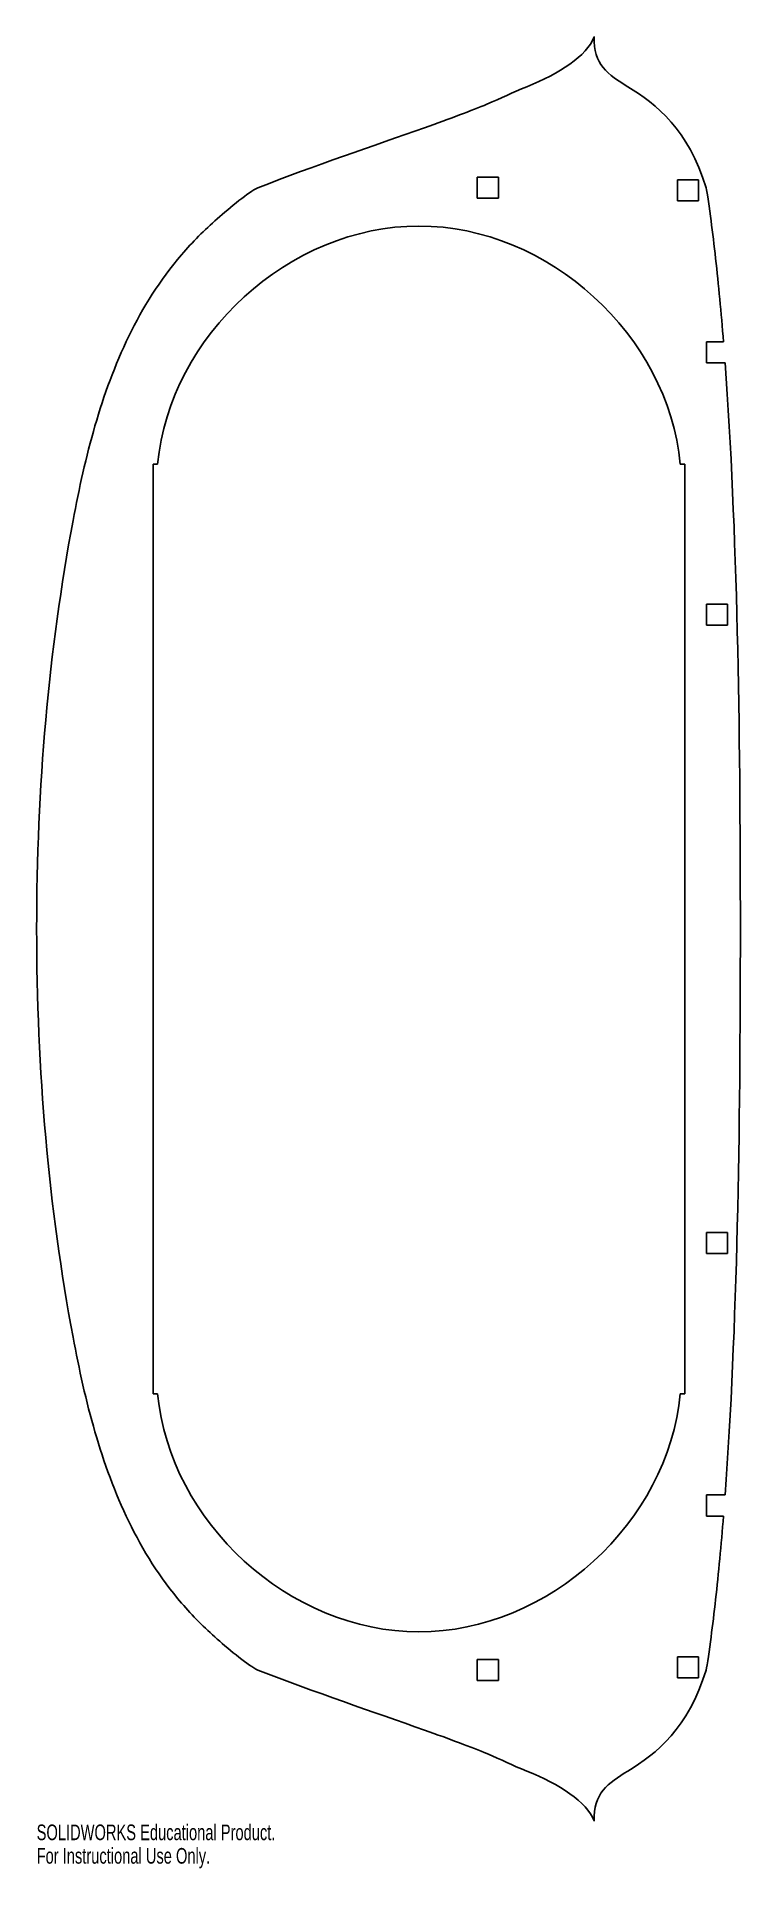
# Model space of a CAD drawing. Header units: millimetres. Extents: x -239 to -22, y -290 to 275.
import ezdxf

# ---------------------------------------------------------------- set-up
doc = ezdxf.new("R2010")
doc.units = ezdxf.units.MM
doc.styles.add('SLDTEXTSTYLE0', font='TXT', dxfattribs={"width": 0.7})

msp = doc.modelspace()

# ---------------------------------------------------------------- linework, layer by layer
at = {"color": 7, "linetype": 'Continuous', "lineweight": 25}
for p, q in [((-96.5, 232.05), (-103.01, 232.05)), ((-103.01, 225.55), (-103.01, 232.05)), ((-96.5, 232.05), (-96.5, 225.55)), ((-34.75, 231.25), (-41.25, 231.25)), ((-41.25, 224.75), (-41.25, 231.25)), ((-34.75, 231.25), (-34.75, 224.75)), ((-103.01, 225.55), (-96.5, 225.55)), ((-41.25, 224.75), (-34.75, 224.75)), ((-32.25, 174.75), (-32.25, 181.25)), ((-27.02, 181.25), (-32.25, 181.25)), ((-32.25, 174.75), (-26.53, 174.75)), ((-203, 143.5), (-203, -143.5)), ((-201.65, 143.5), (-203, 143.5)), ((-40.35, 143.5), (-39, 143.5)), ((-39, -143.5), (-39, 143.5)), ((-32.25, 93.75), (-32.25, 100.25)), ((-32.25, 100.25), (-25.75, 100.25)), ((-25.75, 100.25), (-25.75, 93.75)), ((-25.75, 93.75), (-32.25, 93.75)), ((-32.25, -93.75), (-32.25, -100.25)), ((-25.75, -93.75), (-32.25, -93.75)), ((-25.75, -100.25), (-25.75, -93.75)), ((-32.25, -100.25), (-25.75, -100.25)), ((-201.65, -143.5), (-203, -143.5)), ((-40.35, -143.5), (-39, -143.5)), ((-32.25, -174.75), (-32.25, -181.25)), ((-32.25, -174.75), (-26.53, -174.75)), ((-27.02, -181.25), (-32.25, -181.25)), ((-103.01, -225.55), (-103.01, -232.05)), ((-103.01, -225.55), (-96.5, -225.55)), ((-96.5, -232.05), (-96.5, -225.55)), ((-41.25, -224.75), (-41.25, -231.25)), ((-41.25, -224.75), (-34.75, -224.75)), ((-34.75, -231.25), (-34.75, -224.75)), ((-34.75, -231.25), (-41.25, -231.25)), ((-96.5, -232.05), (-103.01, -232.05))]:
    msp.add_line(p, q, dxfattribs=at)
for points in [[(-66.93, 275.37), (-69.3, 269.44), (-77.61, 264.07), (-87.73, 260)], [(-66.9, 275.35), (-67.38, 267.03), (-62.55, 263.63), (-56.55, 260)], [(-66.93, 275.37), (-66.91, 275.41), (-66.9, 275.44), (-66.89, 275.47)], [(-66.9, 275.35), (-66.9, 275.38), (-66.89, 275.42), (-66.89, 275.47)], [(-56.55, 260), (-47.73, 254.66), (-37.83, 246.7), (-32.39, 228.8)], [(-26.53, 174.75), (-22.78, 123.62), (-21.82, 63.08), (-21.82, 0)], [(-26.53, -174.75), (-22.78, -123.62), (-21.82, -63.08), (-21.82, 0)], [(-56.55, -260), (-47.73, -254.66), (-37.83, -246.7), (-32.39, -228.8)], [(-66.93, -275.37), (-69.3, -269.44), (-77.61, -264.07), (-87.73, -260)], [(-66.9, -275.35), (-67.38, -267.03), (-62.55, -263.63), (-56.55, -260)], [(-66.93, -275.37), (-66.91, -275.41), (-66.9, -275.44), (-66.89, -275.47)], [(-66.9, -275.35), (-66.9, -275.38), (-66.89, -275.42), (-66.89, -275.47)]]:
    msp.add_open_spline(points, degree=3, dxfattribs=at)
for points, knots in [([(-87.73, 260), (-92.35, 258.15), (-95.52, 256.54), (-104.54, 252.68), (-111.62, 250.08), (-134.69, 241.87), (-153.44, 235.56), (-170.74, 228.8)], [0, 0, 0, 0, 0.25, 0.25, 0.5, 0.5, 1, 1, 1, 1]), ([(-238.99, 0), (-238.99, 43.45), (-235.24, 86.27), (-224.02, 145.95), (-219.17, 165.19), (-206.23, 191.87), (-200.95, 200.33), (-190.89, 212.06), (-187.26, 215.74), (-179.29, 222.72), (-173.53, 227.51), (-170.74, 228.8)], [0, 0, 0, 0, 0.5, 0.5, 0.75, 0.75, 0.875, 0.875, 0.9375, 0.9375, 1, 1, 1, 1]), ([(-32.39, 228.8), (-32.07, 227.5), (-31.37, 222.33), (-30.38, 214.93), (-29.9, 211.05), (-28.54, 198.88), (-27.74, 190.23), (-27.02, 181.25)], [0, 0, 0, 0, 0.25, 0.25, 0.5, 0.5, 1, 1, 1, 1]), ([(-40.35, 143.5), (-44.04, 183.24), (-81.09, 217), (-160.91, 217), (-197.96, 183.24), (-201.65, 143.5)], [0, 0, 0, 0, 0.5, 0.5, 1, 1, 1, 1]), ([(-238.99, 0), (-238.99, -43.45), (-235.24, -86.27), (-224.02, -145.95), (-219.17, -165.19), (-206.23, -191.87), (-200.95, -200.33), (-190.89, -212.06), (-187.26, -215.74), (-179.29, -222.72), (-173.53, -227.51), (-170.74, -228.8)], [0, 0, 0, 0, 0.5, 0.5, 0.75, 0.75, 0.875, 0.875, 0.9375, 0.9375, 1, 1, 1, 1]), ([(-201.65, -143.5), (-197.96, -183.24), (-160.91, -217), (-81.09, -217), (-44.04, -183.24), (-40.35, -143.5)], [0, 0, 0, 0, 0.5, 0.5, 1, 1, 1, 1]), ([(-32.39, -228.8), (-32.07, -227.5), (-31.37, -222.33), (-30.38, -214.93), (-29.9, -211.05), (-28.54, -198.88), (-27.74, -190.23), (-27.02, -181.25)], [0, 0, 0, 0, 0.25, 0.25, 0.5, 0.5, 1, 1, 1, 1]), ([(-87.73, -260), (-92.35, -258.15), (-95.52, -256.54), (-104.54, -252.68), (-111.62, -250.08), (-134.69, -241.87), (-153.44, -235.56), (-170.74, -228.8)], [0, 0, 0, 0, 0.25, 0.25, 0.5, 0.5, 1, 1, 1, 1])]:
    msp.add_open_spline(points, degree=3, knots=knots, dxfattribs=at)

# ---------------------------------------------------------------- texts
at = {"color": 7, "linetype": 'Continuous', "char_height": 4.8336, "attachment_point": 1, "style": 'SLDTEXTSTYLE0'}
for s, insert in [('SOLIDWORKS Educational Product.', (-238.99, -276.49)), ('For Instructional Use Only.', (-238.99, -283.74))]:
    msp.add_mtext(s, dxfattribs=dict(at, insert=insert))

doc.saveas('drawing.dxf')
